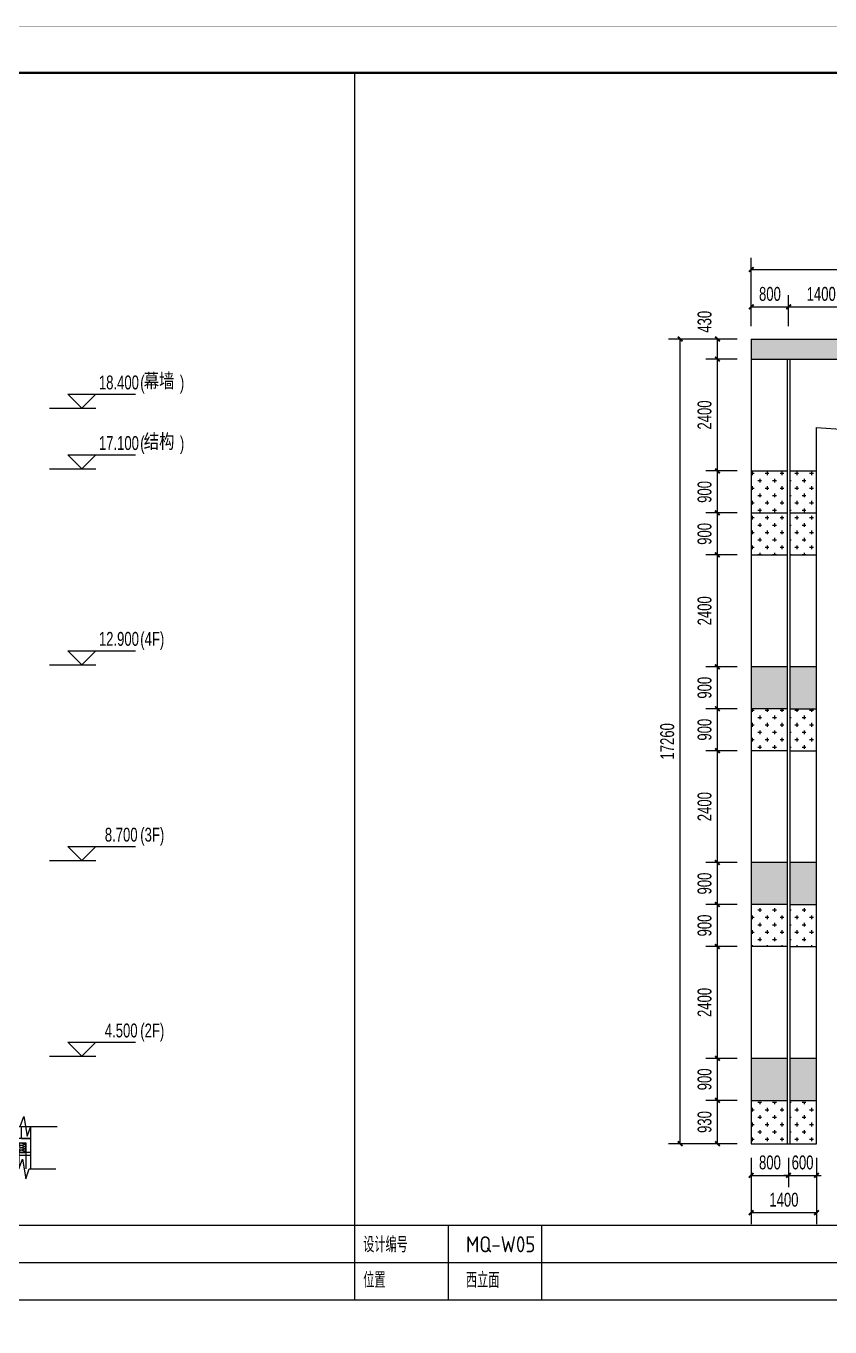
# Model space of a CAD drawing. Extents: x -3 to 440502, y -49243 to 59402.
# Drawn here: x 300664 to 317908, y 31498 to 59402 of the extents above; entities that cross this region are included whole.
import ezdxf

# ---------------------------------------------------------------- set-up
doc = ezdxf.new("R2010")
doc.units = 0
doc.header["$LTSCALE"] = 1000
doc.header["$MEASUREMENT"] = 0
for name, pattern in [('109-34 轴网$0$L1$0$$AUDIT_BAD_LTYPE1', [0]), ('ACAD_ISO05W100', [34, 24, -3, 0.5, -3, 0.5, -3]), ('DASH', [0.35, 0.25, -0.1])]:
    doc.linetypes.add(name, pattern=pattern)
for name, color, linetype in [('01-标注_尺寸', 124, 'Continuous'), ('01-标注_标高', 200, 'Continuous'), ('01-标注_符号', 200, 'Continuous'), ('02-TEXT_标注', 130, 'Continuous'), ('05-填充_156', 156, 'Continuous'), ('05-填充_18', 18, 'Continuous'), ('05-填充_天正', 26, 'Continuous'), ('A-0-图名图例', 2, 'Continuous'), ('A-C_玻璃幕墙', 140, 'Continuous'), ('A-C_窗', 140, 'Continuous'), ('A-TECH_结构', 21, 'Continuous'), ('A_STR-砌块墙', 121, 'Continuous'), ('E-立面', 255, 'Continuous')]:
    doc.layers.add(name, color=color, linetype=linetype)
doc.styles.add('_TCH_DIM', font='ros.shx', dxfattribs={"bigfont": 'jd.shx'})
doc.styles.add('_TCH_DIM_T3', font='ros.shx', dxfattribs={"width": 0.705882, "bigfont": 'jd.shx'})
doc.styles.get("Standard").update_dxf_attribs({"font": 'gbenor.shx', "bigfont": 'gbcbig.shx'})
doc.dimstyles.new('_TCH_ARCH&&100', dxfattribs={"dimtxt": 297.5, "dimasz": 100, "dimexe": 250, "dimexo": 300, "dimgap": 126.25, "dimtad": 1, "dimdec": 0, "dimzin": 0, "dimdsep": 46, "dimtxsty": '_TCH_DIM_T3', "dimblk": 'ARCHTICK', "dimcen": 0.09, "dimclrt": 7, "dimazin": 2, "dimtfac": 1, "dimtdec": 0, "dimtix": 1, "dimtmove": 2, "dimatfit": 3, "dimfxl": 0, "dimtolj": 1, "dimtzin": 0, "dimarcsym": 0})

# ---------------------------------------------------------------- blocks, each defined once
blk = doc.blocks.new('图框-A1')
for points, const_width in [([(0, 0), (841, 0), (841, 594), (0, 594)], 0.05), ([(766, 584), (25, 584), (25, 10), (766, 10)], 0.5)]:
    blk.add_lwpolyline(points, close=True, dxfattribs=dict(const_width=const_width))
at = {"const_width": 0.05}
blk.add_lwpolyline([(420.5, 594), (420.5, 592)], dxfattribs=at)
blk = doc.blocks.new('$LinePat$岩棉板')
at = {"color": 0}
for p, q in [((0, -17), (12, -67)), ((12, -67), (24, -17))]:
    blk.add_line(p, q, dxfattribs=at)
for centre, start, end in [((12, -17), 0, 180), ((0, -67), 270, 0), ((24, -67), 180, 270)]:
    blk.add_arc(centre, 12, start, end, dxfattribs=at)
at = {"layer": 'Defpoints'}
blk.add_point((0, 0), dxfattribs=at)
at = {"layer": 'Defpoints', "color": 0}
blk.add_point((24, -84), dxfattribs=at)
blk = doc.blocks.new('ii')
blk.add_lwpolyline([(-1340, 0), (0, 0), (0, -150), (-1340, -150)], close=True)
at = {"color": 8, "xscale": -1.801075267316308, "yscale": 1.782568518697715, "zscale": 1.782568518697715}
for p in [(-1297, 0), (-1254, 0), (-1210, 0), (-1167, 0), (-1124, 0), (-1081, 0), (-1037, 0), (-994, 0), (-951, 0), (-908, 0), (-865, 0), (-821, 0), (-778, 0), (-735, 0), (-692, 0), (-648, 0), (-605, 0), (-562, 0), (-519, 0), (-475, 0), (-432, 0), (-389, 0), (-346, 0), (-303, 0), (-259, 0), (-216, 0), (-173, 0), (-130, 0), (-86, 0), (-43, 0), (0, 0)]:
    blk.add_blockref('$LinePat$岩棉板', p, dxfattribs=at)
blk = doc.blocks.new('$TCHSYS$WIN2D')
for p, q in [((-0.5, 0.5), (0.5, 0.5)), ((-0.5, 0.5), (-0.5, -0.5)), ((0.5, 0.5), (0.5, -0.5)), ((0.5, 0.167), (-0.5, 0.167)), ((0.5, -0.167), (-0.5, -0.167)), ((-0.5, -0.5), (0.5, -0.5))]:
    blk.add_line(p, q)
blk = doc.blocks.new('开启扇')
at = {"layer": 'A-C_窗', "linetype": 'DASH'}
blk.add_lwpolyline([(0, 50), (670, 350), (1340, 50)], dxfattribs=at)
at = {"layer": 'A-C_窗', "xscale": -1340, "yscale": 300, "zscale": 1340, "rotation": 180}
blk.add_blockref('$TCHSYS$WIN2D', (670, -100), dxfattribs=at)
blk = doc.blocks.new('A$C13E80662')
for points in [[(150, 150), (150, 200), (0, 200), (0, 0), (150, 0)], [(150, 0), (200, 0), (200, 150), (150, 150)]]:
    blk.add_lwpolyline(points)
at = {"color": 8, "yscale": 1.782568518697715, "zscale": 1.782568518697715}
for p, xscale, rotation in [((150, 200), 2.083333331597222, 270), ((150, 150), 2.083333331597222, 270), ((150, 100), 2.083333331597222, 270), ((150, 50), 2.083333331597222, 270), ((200, 0), 2.083333331597828, 180)]:
    blk.add_blockref('$LinePat$岩棉板', p, dxfattribs=dict(at, xscale=xscale, rotation=rotation))
blk = doc.blocks.new('A$C2CC5175A')
at = {"layer": '01-标注_符号', "linetype": '109-34 轴网$0$L1$0$$AUDIT_BAD_LTYPE1'}
for points in [[(210, 7029), (210, 7597), (0, 7673), (420, 7747), (210, 7822), (210, 8389)], [(1124, 7000), (1124, 7568), (914, 7645), (1334, 7719), (1124, 7793), (1124, 8361)], [(210, 0), (210, 568), (0, 644), (420, 718), (210, 793), (210, 1361)]]:
    blk.add_lwpolyline(points, dxfattribs=at)
at = {"layer": 'A-C_玻璃幕墙'}
for points in [[(770, 7526), (830, 7526), (830, 7826), (770, 7826)], [(770, 7466), (770, 7526), (470, 7526), (470, 7466)], [(970, 6956), (970, 6896), (470, 6896), (470, 6956)], [(1070, 5556), (1070, 5496), (470, 5496), (470, 5556)], [(1170, 4156), (1170, 4096), (470, 4096), (470, 4156)], [(1270, 2756), (1270, 2696), (470, 2696), (470, 2756)], [(1370, 1356), (1370, 1296), (470, 1296), (470, 1356)], [(449, 805), (491, 847), (720, 618), (678, 576)]]:
    blk.add_lwpolyline(points, close=True, dxfattribs=at)
for points in [[(1124, 7726), (570, 7726), (570, 726), (210, 726)], [(1124, 7576), (720, 7576), (720, 576), (210, 576)], [(1124, 7526), (770, 7526), (770, 526), (210, 526)]]:
    blk.add_lwpolyline(points, dxfattribs=at)
at = {"layer": 'A-TECH_结构'}
blk.add_lwpolyline([(1124, 7826), (470, 7826), (470, 826), (210, 826)], dxfattribs=at)
at = {"layer": 'A_STR-砌块墙'}
for p, q in [((470, 7826), (210, 7826)), ((210, 7626), (210, 7826)), ((470, 7626), (470, 7826)), ((470, 7626), (210, 7626))]:
    blk.add_line(p, q, dxfattribs=at)
at = {"xscale": -1, "rotation": 270}
blk.add_blockref('开启扇', (720, 1356), dxfattribs=at)
at = {"layer": 'A-C_玻璃幕墙', "rotation": 270}
for name, p in [('A$C13E80662', (570, 7726)), ('ii', (720, 4156)), ('ii', (720, 2756))]:
    blk.add_blockref(name, p, dxfattribs=at)
blk = doc.blocks.new('*U83')
for p, q in [((0, 1600), (18539, 1600)), ((0, 800), (18539, 800)), ((0, 0), (18539, 0))]:
    blk.add_line(p, q)
for points in [[(2000, 1600), (2000, 0)], [(4000, 1600), (4000, 0)]]:
    blk.add_lwpolyline(points)
for s, p in [('设计编号', (176, 1020)), ('位置', (176, 258))]:
    blk.add_text(s, height=332.8).set_placement(p)
blk = doc.blocks.new('*U85')
for p, q in [((0, 1600), (36180, 1600)), ((0, 800), (36180, 800)), ((0, 0), (36180, 0))]:
    blk.add_line(p, q)
for points in [[(2000, 1600), (2000, 0)], [(4000, 1600), (4000, 0)]]:
    blk.add_lwpolyline(points)
for s, p in [('设计编号', (176, 1020)), ('位置', (176, 258))]:
    blk.add_text(s, height=332.8).set_placement(p)
blk = doc.blocks.new('_ArchTick')
at = {"color": 0, "linetype": 'ByBlock', "const_width": 0.4}
blk.add_lwpolyline([(-0.5, -0.5), (0.5, 0.5)], dxfattribs=at)
blk = doc.blocks.new('*D690')
at = {"layer": '01-标注_尺寸', "color": 0, "lineweight": -2, "transparency": 16777216}
for p, q in [((315920, 36359), (315243, 36359)), ((315493, 35429), (315493, 36359)), ((315920, 35429), (315243, 35429))]:
    blk.add_line(p, q, dxfattribs=at)
at = {"layer": 'Defpoints', "color": 0, "transparency": 16777216}
for p in [(315493, 36359), (316220, 36359), (316220, 35429)]:
    blk.add_point(p, dxfattribs=at)
at = {"layer": '01-标注_尺寸', "color": 0, "lineweight": -2, "transparency": 16777216, "xscale": 100, "yscale": 100, "zscale": 100}
for p, rotation in [((315493, 36359), 90), ((315493, 35429), 270)]:
    blk.add_blockref('_ArchTick', p, dxfattribs=dict(at, rotation=rotation))
at = {"layer": '01-标注_尺寸', "color": 7, "transparency": 16777216, "insert": (315218, 35894), "char_height": 297.5, "attachment_point": 5, "rotation": 90, "style": '_TCH_DIM_T3'}
blk.add_mtext('\\A1;930', dxfattribs=at)
blk = doc.blocks.new('*D691')
at = {"layer": '01-标注_尺寸', "color": 0, "lineweight": -2, "transparency": 16777216}
for p, q in [((315920, 37259), (315243, 37259)), ((315493, 36359), (315493, 37259)), ((315920, 36359), (315243, 36359))]:
    blk.add_line(p, q, dxfattribs=at)
at = {"layer": 'Defpoints', "color": 0, "transparency": 16777216}
for p in [(315493, 37259), (316220, 37259), (316220, 36359)]:
    blk.add_point(p, dxfattribs=at)
at = {"layer": '01-标注_尺寸', "color": 0, "lineweight": -2, "transparency": 16777216, "xscale": 100, "yscale": 100, "zscale": 100}
for p, rotation in [((315493, 37259), 90), ((315493, 36359), 270)]:
    blk.add_blockref('_ArchTick', p, dxfattribs=dict(at, rotation=rotation))
at = {"layer": '01-标注_尺寸', "color": 7, "transparency": 16777216, "insert": (315218, 36809), "char_height": 297.5, "attachment_point": 5, "rotation": 90, "style": '_TCH_DIM_T3'}
blk.add_mtext('\\A1;900', dxfattribs=at)
blk = doc.blocks.new('*D692')
at = {"layer": '01-标注_尺寸', "color": 0, "lineweight": -2, "transparency": 16777216}
for p, q in [((315920, 39659), (315243, 39659)), ((315493, 37259), (315493, 39659)), ((315920, 37259), (315243, 37259))]:
    blk.add_line(p, q, dxfattribs=at)
at = {"layer": 'Defpoints', "color": 0, "transparency": 16777216}
for p in [(315493, 39659), (316220, 39659), (316220, 37259)]:
    blk.add_point(p, dxfattribs=at)
at = {"layer": '01-标注_尺寸', "color": 0, "lineweight": -2, "transparency": 16777216, "xscale": 100, "yscale": 100, "zscale": 100}
for p, rotation in [((315493, 39659), 90), ((315493, 37259), 270)]:
    blk.add_blockref('_ArchTick', p, dxfattribs=dict(at, rotation=rotation))
at = {"layer": '01-标注_尺寸', "color": 7, "transparency": 16777216, "insert": (315218, 38459), "char_height": 297.5, "attachment_point": 5, "rotation": 90, "style": '_TCH_DIM_T3'}
blk.add_mtext('\\A1;2400', dxfattribs=at)
blk = doc.blocks.new('*D693')
at = {"layer": '01-标注_尺寸', "color": 0, "lineweight": -2, "transparency": 16777216}
for p, q in [((315920, 40559), (315243, 40559)), ((315493, 39659), (315493, 40559)), ((315920, 39659), (315243, 39659))]:
    blk.add_line(p, q, dxfattribs=at)
at = {"layer": 'Defpoints', "color": 0, "transparency": 16777216}
for p in [(315493, 40559), (316220, 40559), (316220, 39659)]:
    blk.add_point(p, dxfattribs=at)
at = {"layer": '01-标注_尺寸', "color": 0, "lineweight": -2, "transparency": 16777216, "xscale": 100, "yscale": 100, "zscale": 100}
for p, rotation in [((315493, 40559), 90), ((315493, 39659), 270)]:
    blk.add_blockref('_ArchTick', p, dxfattribs=dict(at, rotation=rotation))
at = {"layer": '01-标注_尺寸', "color": 7, "transparency": 16777216, "insert": (315218, 40109), "char_height": 297.5, "attachment_point": 5, "rotation": 90, "style": '_TCH_DIM_T3'}
blk.add_mtext('\\A1;900', dxfattribs=at)
blk = doc.blocks.new('*D694')
at = {"layer": '01-标注_尺寸', "color": 0, "lineweight": -2, "transparency": 16777216}
for p, q in [((315920, 41459), (315243, 41459)), ((315493, 40559), (315493, 41459)), ((315920, 40559), (315243, 40559))]:
    blk.add_line(p, q, dxfattribs=at)
at = {"layer": 'Defpoints', "color": 0, "transparency": 16777216}
for p in [(315493, 41459), (316220, 41459), (316220, 40559)]:
    blk.add_point(p, dxfattribs=at)
at = {"layer": '01-标注_尺寸', "color": 0, "lineweight": -2, "transparency": 16777216, "xscale": 100, "yscale": 100, "zscale": 100}
for p, rotation in [((315493, 41459), 90), ((315493, 40559), 270)]:
    blk.add_blockref('_ArchTick', p, dxfattribs=dict(at, rotation=rotation))
at = {"layer": '01-标注_尺寸', "color": 7, "transparency": 16777216, "insert": (315218, 41009), "char_height": 297.5, "attachment_point": 5, "rotation": 90, "style": '_TCH_DIM_T3'}
blk.add_mtext('\\A1;900', dxfattribs=at)
blk = doc.blocks.new('*D695')
at = {"layer": '01-标注_尺寸', "color": 0, "lineweight": -2, "transparency": 16777216}
for p, q in [((315920, 43859), (315243, 43859)), ((315493, 41459), (315493, 43859)), ((315920, 41459), (315243, 41459))]:
    blk.add_line(p, q, dxfattribs=at)
at = {"layer": 'Defpoints', "color": 0, "transparency": 16777216}
for p in [(315493, 43859), (316220, 43859), (316220, 41459)]:
    blk.add_point(p, dxfattribs=at)
at = {"layer": '01-标注_尺寸', "color": 0, "lineweight": -2, "transparency": 16777216, "xscale": 100, "yscale": 100, "zscale": 100}
for p, rotation in [((315493, 43859), 90), ((315493, 41459), 270)]:
    blk.add_blockref('_ArchTick', p, dxfattribs=dict(at, rotation=rotation))
at = {"layer": '01-标注_尺寸', "color": 7, "transparency": 16777216, "insert": (315218, 42659), "char_height": 297.5, "attachment_point": 5, "rotation": 90, "style": '_TCH_DIM_T3'}
blk.add_mtext('\\A1;2400', dxfattribs=at)
blk = doc.blocks.new('*D696')
at = {"layer": '01-标注_尺寸', "color": 0, "lineweight": -2, "transparency": 16777216}
for p, q in [((315920, 44759), (315243, 44759)), ((315493, 43859), (315493, 44759)), ((315920, 43859), (315243, 43859))]:
    blk.add_line(p, q, dxfattribs=at)
at = {"layer": 'Defpoints', "color": 0, "transparency": 16777216}
for p in [(315493, 44759), (316220, 44759), (316220, 43859)]:
    blk.add_point(p, dxfattribs=at)
at = {"layer": '01-标注_尺寸', "color": 0, "lineweight": -2, "transparency": 16777216, "xscale": 100, "yscale": 100, "zscale": 100}
for p, rotation in [((315493, 44759), 90), ((315493, 43859), 270)]:
    blk.add_blockref('_ArchTick', p, dxfattribs=dict(at, rotation=rotation))
at = {"layer": '01-标注_尺寸', "color": 7, "transparency": 16777216, "insert": (315218, 44309), "char_height": 297.5, "attachment_point": 5, "rotation": 90, "style": '_TCH_DIM_T3'}
blk.add_mtext('\\A1;900', dxfattribs=at)
blk = doc.blocks.new('*D697')
at = {"layer": '01-标注_尺寸', "color": 0, "lineweight": -2, "transparency": 16777216}
for p, q in [((315920, 45659), (315243, 45659)), ((315493, 44759), (315493, 45659)), ((315920, 44759), (315243, 44759))]:
    blk.add_line(p, q, dxfattribs=at)
at = {"layer": 'Defpoints', "color": 0, "transparency": 16777216}
for p in [(315493, 45659), (316220, 45659), (316220, 44759)]:
    blk.add_point(p, dxfattribs=at)
at = {"layer": '01-标注_尺寸', "color": 0, "lineweight": -2, "transparency": 16777216, "xscale": 100, "yscale": 100, "zscale": 100}
for p, rotation in [((315493, 45659), 90), ((315493, 44759), 270)]:
    blk.add_blockref('_ArchTick', p, dxfattribs=dict(at, rotation=rotation))
at = {"layer": '01-标注_尺寸', "color": 7, "transparency": 16777216, "insert": (315218, 45209), "char_height": 297.5, "attachment_point": 5, "rotation": 90, "style": '_TCH_DIM_T3'}
blk.add_mtext('\\A1;900', dxfattribs=at)
blk = doc.blocks.new('*D698')
at = {"layer": '01-标注_尺寸', "color": 0, "lineweight": -2, "transparency": 16777216}
for p, q in [((315920, 48059), (315243, 48059)), ((315493, 45659), (315493, 48059)), ((315920, 45659), (315243, 45659))]:
    blk.add_line(p, q, dxfattribs=at)
at = {"layer": 'Defpoints', "color": 0, "transparency": 16777216}
for p in [(315493, 48059), (316220, 48059), (316220, 45659)]:
    blk.add_point(p, dxfattribs=at)
at = {"layer": '01-标注_尺寸', "color": 0, "lineweight": -2, "transparency": 16777216, "xscale": 100, "yscale": 100, "zscale": 100}
for p, rotation in [((315493, 48059), 90), ((315493, 45659), 270)]:
    blk.add_blockref('_ArchTick', p, dxfattribs=dict(at, rotation=rotation))
at = {"layer": '01-标注_尺寸', "color": 7, "transparency": 16777216, "insert": (315218, 46859), "char_height": 297.5, "attachment_point": 5, "rotation": 90, "style": '_TCH_DIM_T3'}
blk.add_mtext('\\A1;2400', dxfattribs=at)
blk = doc.blocks.new('*D699')
at = {"layer": '01-标注_尺寸', "color": 0, "lineweight": -2, "transparency": 16777216}
for p, q in [((315920, 48959), (315243, 48959)), ((315493, 48059), (315493, 48959)), ((315920, 48059), (315243, 48059))]:
    blk.add_line(p, q, dxfattribs=at)
at = {"layer": 'Defpoints', "color": 0, "transparency": 16777216}
for p in [(315493, 48959), (316220, 48959), (316220, 48059)]:
    blk.add_point(p, dxfattribs=at)
at = {"layer": '01-标注_尺寸', "color": 0, "lineweight": -2, "transparency": 16777216, "xscale": 100, "yscale": 100, "zscale": 100}
for p, rotation in [((315493, 48959), 90), ((315493, 48059), 270)]:
    blk.add_blockref('_ArchTick', p, dxfattribs=dict(at, rotation=rotation))
at = {"layer": '01-标注_尺寸', "color": 7, "transparency": 16777216, "insert": (315218, 48509), "char_height": 297.5, "attachment_point": 5, "rotation": 90, "style": '_TCH_DIM_T3'}
blk.add_mtext('\\A1;900', dxfattribs=at)
blk = doc.blocks.new('*D700')
at = {"layer": '01-标注_尺寸', "color": 0, "lineweight": -2, "transparency": 16777216}
for p, q in [((315920, 49859), (315243, 49859)), ((315493, 48959), (315493, 49859)), ((315920, 48959), (315243, 48959))]:
    blk.add_line(p, q, dxfattribs=at)
at = {"layer": 'Defpoints', "color": 0, "transparency": 16777216}
for p in [(315493, 49859), (316220, 49859), (316220, 48959)]:
    blk.add_point(p, dxfattribs=at)
at = {"layer": '01-标注_尺寸', "color": 0, "lineweight": -2, "transparency": 16777216, "xscale": 100, "yscale": 100, "zscale": 100}
for p, rotation in [((315493, 49859), 90), ((315493, 48959), 270)]:
    blk.add_blockref('_ArchTick', p, dxfattribs=dict(at, rotation=rotation))
at = {"layer": '01-标注_尺寸', "color": 7, "transparency": 16777216, "insert": (315218, 49409), "char_height": 297.5, "attachment_point": 5, "rotation": 90, "style": '_TCH_DIM_T3'}
blk.add_mtext('\\A1;900', dxfattribs=at)
blk = doc.blocks.new('*D701')
at = {"layer": '01-标注_尺寸', "color": 0, "lineweight": -2, "transparency": 16777216}
for p, q in [((315920, 52259), (315243, 52259)), ((315493, 49859), (315493, 52259)), ((315920, 49859), (315243, 49859))]:
    blk.add_line(p, q, dxfattribs=at)
at = {"layer": 'Defpoints', "color": 0, "transparency": 16777216}
for p in [(315493, 52259), (316220, 52259), (316220, 49859)]:
    blk.add_point(p, dxfattribs=at)
at = {"layer": '01-标注_尺寸', "color": 0, "lineweight": -2, "transparency": 16777216, "xscale": 100, "yscale": 100, "zscale": 100}
for p, rotation in [((315493, 52259), 90), ((315493, 49859), 270)]:
    blk.add_blockref('_ArchTick', p, dxfattribs=dict(at, rotation=rotation))
at = {"layer": '01-标注_尺寸', "color": 7, "transparency": 16777216, "insert": (315218, 51059), "char_height": 297.5, "attachment_point": 5, "rotation": 90, "style": '_TCH_DIM_T3'}
blk.add_mtext('\\A1;2400', dxfattribs=at)
blk = doc.blocks.new('*D702')
at = {"layer": '01-标注_尺寸', "color": 0, "lineweight": -2, "transparency": 16777216}
for p, q in [((315920, 52689), (315243, 52689)), ((315493, 52259), (315493, 52689)), ((315920, 52259), (315243, 52259))]:
    blk.add_line(p, q, dxfattribs=at)
at = {"layer": 'Defpoints', "color": 0, "transparency": 16777216}
for p in [(315493, 52689), (316220, 52689), (316220, 52259)]:
    blk.add_point(p, dxfattribs=at)
at = {"layer": '01-标注_尺寸', "color": 0, "lineweight": -2, "transparency": 16777216, "xscale": 100, "yscale": 100, "zscale": 100}
for p, rotation in [((315493, 52689), 90), ((315493, 52259), 270)]:
    blk.add_blockref('_ArchTick', p, dxfattribs=dict(at, rotation=rotation))
at = {"layer": '01-标注_尺寸', "color": 7, "transparency": 16777216, "insert": (315218, 53059), "char_height": 297.5, "attachment_point": 5, "rotation": 90, "style": '_TCH_DIM_T3'}
blk.add_mtext('\\A1;430', dxfattribs=at)
blk = doc.blocks.new('*D703')
at = {"layer": '01-标注_尺寸', "color": 0, "lineweight": -2, "transparency": 16777216}
for p, q in [((315884, 52689), (314443, 52689)), ((314693, 35429), (314693, 52689)), ((315884, 35429), (314443, 35429))]:
    blk.add_line(p, q, dxfattribs=at)
at = {"layer": 'Defpoints', "color": 0, "transparency": 16777216}
for p in [(314693, 52689), (316184, 52689), (316184, 35429)]:
    blk.add_point(p, dxfattribs=at)
at = {"layer": '01-标注_尺寸', "color": 0, "lineweight": -2, "transparency": 16777216, "xscale": 100, "yscale": 100, "zscale": 100}
for p, rotation in [((314693, 52689), 90), ((314693, 35429), 270)]:
    blk.add_blockref('_ArchTick', p, dxfattribs=dict(at, rotation=rotation))
at = {"layer": '01-标注_尺寸', "color": 7, "transparency": 16777216, "insert": (314418, 44059), "char_height": 297.5, "attachment_point": 5, "rotation": 90, "style": '_TCH_DIM_T3'}
blk.add_mtext('\\A1;17260', dxfattribs=at)
blk = doc.blocks.new('*D704')
at = {"layer": '01-标注_尺寸', "color": 0, "lineweight": -2, "transparency": 16777216}
for p, q in [((316220, 52965), (316220, 53630)), ((317020, 52965), (317020, 53630)), ((316220, 53380), (317020, 53380))]:
    blk.add_line(p, q, dxfattribs=at)
at = {"layer": 'Defpoints', "color": 0, "transparency": 16777216}
for p in [(317020, 53380), (316220, 52665), (317020, 52665)]:
    blk.add_point(p, dxfattribs=at)
at = {"layer": '01-标注_尺寸', "color": 0, "lineweight": -2, "transparency": 16777216, "xscale": 100, "yscale": 100, "zscale": 100, "rotation": 180}
blk.add_blockref('_ArchTick', (316220, 53380), dxfattribs=at)
at = {"layer": '01-标注_尺寸', "color": 0, "lineweight": -2, "transparency": 16777216, "xscale": 100, "yscale": 100, "zscale": 100}
blk.add_blockref('_ArchTick', (317020, 53380), dxfattribs=at)
at = {"layer": '01-标注_尺寸', "color": 7, "transparency": 16777216, "insert": (316620, 53655), "char_height": 297.5, "attachment_point": 5, "style": '_TCH_DIM_T3'}
blk.add_mtext('\\A1;800', dxfattribs=at)
blk = doc.blocks.new('*D705')
at = {"layer": '01-标注_尺寸', "color": 0, "lineweight": -2, "transparency": 16777216}
for p, q in [((317020, 52965), (317020, 53630)), ((318420, 52965), (318420, 53630)), ((317020, 53380), (318420, 53380))]:
    blk.add_line(p, q, dxfattribs=at)
at = {"layer": 'Defpoints', "color": 0, "transparency": 16777216}
for p in [(318420, 53380), (317020, 52665), (318420, 52665)]:
    blk.add_point(p, dxfattribs=at)
at = {"layer": '01-标注_尺寸', "color": 0, "lineweight": -2, "transparency": 16777216, "xscale": 100, "yscale": 100, "zscale": 100, "rotation": 180}
blk.add_blockref('_ArchTick', (317020, 53380), dxfattribs=at)
at = {"layer": '01-标注_尺寸', "color": 0, "lineweight": -2, "transparency": 16777216, "xscale": 100, "yscale": 100, "zscale": 100}
blk.add_blockref('_ArchTick', (318420, 53380), dxfattribs=at)
at = {"layer": '01-标注_尺寸', "color": 7, "transparency": 16777216, "insert": (317720, 53655), "char_height": 297.5, "attachment_point": 5, "style": '_TCH_DIM_T3'}
blk.add_mtext('\\A1;1400', dxfattribs=at)
blk = doc.blocks.new('*D718')
at = {"layer": '01-标注_尺寸', "color": 0, "lineweight": -2, "transparency": 16777216}
for p, q in [((316220, 53072), (316220, 54430)), ((334620, 53072), (334620, 54430)), ((316220, 54180), (334620, 54180))]:
    blk.add_line(p, q, dxfattribs=at)
at = {"layer": 'Defpoints', "color": 0, "transparency": 16777216}
for p in [(334620, 54180), (316220, 52772), (334620, 52772)]:
    blk.add_point(p, dxfattribs=at)
at = {"layer": '01-标注_尺寸', "color": 0, "lineweight": -2, "transparency": 16777216, "xscale": 100, "yscale": 100, "zscale": 100, "rotation": 180}
blk.add_blockref('_ArchTick', (316220, 54180), dxfattribs=at)
at = {"layer": '01-标注_尺寸', "color": 0, "lineweight": -2, "transparency": 16777216, "xscale": 100, "yscale": 100, "zscale": 100}
blk.add_blockref('_ArchTick', (334620, 54180), dxfattribs=at)
at = {"layer": '01-标注_尺寸', "color": 7, "transparency": 16777216, "insert": (325420, 54455), "char_height": 297.5, "attachment_point": 5, "style": '_TCH_DIM_T3'}
blk.add_mtext('\\A1;18400', dxfattribs=at)
blk = doc.blocks.new('*D1076')
at = {"layer": '01-标注_尺寸', "color": 0, "lineweight": -2, "transparency": 16777216}
for p, q in [((316220, 35129), (316220, 34500)), ((317020, 35129), (317020, 34500)), ((316220, 34750), (317020, 34750))]:
    blk.add_line(p, q, dxfattribs=at)
at = {"layer": 'Defpoints', "color": 0, "transparency": 16777216}
for p in [(316220, 35429), (317020, 35429), (317020, 34750)]:
    blk.add_point(p, dxfattribs=at)
at = {"layer": '01-标注_尺寸', "color": 0, "lineweight": -2, "transparency": 16777216, "xscale": 100, "yscale": 100, "zscale": 100, "rotation": 180}
blk.add_blockref('_ArchTick', (316220, 34750), dxfattribs=at)
at = {"layer": '01-标注_尺寸', "color": 0, "lineweight": -2, "transparency": 16777216, "xscale": 100, "yscale": 100, "zscale": 100}
blk.add_blockref('_ArchTick', (317020, 34750), dxfattribs=at)
at = {"layer": '01-标注_尺寸', "color": 7, "transparency": 16777216, "insert": (316620, 35025), "char_height": 297.5, "attachment_point": 5, "style": '_TCH_DIM_T3'}
blk.add_mtext('\\A1;800', dxfattribs=at)
blk = doc.blocks.new('*D1077')
at = {"layer": '01-标注_尺寸', "color": 0, "lineweight": -2, "transparency": 16777216}
for p, q in [((317020, 35129), (317020, 34500)), ((317620, 35129), (317620, 34500)), ((317020, 34750), (316920, 34750)), ((317020, 34750), (317620, 34750)), ((317620, 34750), (317720, 34750))]:
    blk.add_line(p, q, dxfattribs=at)
at = {"layer": 'Defpoints', "color": 0, "transparency": 16777216}
for p in [(317020, 35429), (317620, 35429), (317620, 34750)]:
    blk.add_point(p, dxfattribs=at)
at = {"layer": '01-标注_尺寸', "color": 0, "lineweight": -2, "transparency": 16777216, "xscale": 100, "yscale": 100, "zscale": 100}
blk.add_blockref('_ArchTick', (317020, 34750), dxfattribs=at)
at = {"layer": '01-标注_尺寸', "color": 0, "lineweight": -2, "transparency": 16777216, "xscale": 100, "yscale": 100, "zscale": 100, "rotation": 180}
blk.add_blockref('_ArchTick', (317620, 34750), dxfattribs=at)
at = {"layer": '01-标注_尺寸', "color": 7, "transparency": 16777216, "insert": (317320, 35025), "char_height": 297.5, "attachment_point": 5, "style": '_TCH_DIM_T3'}
blk.add_mtext('\\A1;600', dxfattribs=at)
blk = doc.blocks.new('*D1107')
at = {"layer": '01-标注_尺寸', "color": 0, "lineweight": -2, "transparency": 16777216}
for p, q in [((316220, 34562), (316220, 33700)), ((317620, 34562), (317620, 33700)), ((316220, 33950), (317620, 33950))]:
    blk.add_line(p, q, dxfattribs=at)
at = {"layer": 'Defpoints', "color": 0, "transparency": 16777216}
for p in [(316220, 34862), (317620, 34862), (317620, 33950)]:
    blk.add_point(p, dxfattribs=at)
at = {"layer": '01-标注_尺寸', "color": 0, "lineweight": -2, "transparency": 16777216, "xscale": 100, "yscale": 100, "zscale": 100, "rotation": 180}
blk.add_blockref('_ArchTick', (316220, 33950), dxfattribs=at)
at = {"layer": '01-标注_尺寸', "color": 0, "lineweight": -2, "transparency": 16777216, "xscale": 100, "yscale": 100, "zscale": 100}
blk.add_blockref('_ArchTick', (317620, 33950), dxfattribs=at)
at = {"layer": '01-标注_尺寸', "color": 7, "transparency": 16777216, "insert": (316920, 34225), "char_height": 297.5, "attachment_point": 5, "style": '_TCH_DIM_T3'}
blk.add_mtext('\\A1;1400', dxfattribs=at)

msp = doc.modelspace()

# ---------------------------------------------------------------- hatches: boundary and pattern name
at = {"layer": '05-填充_156'}
h = msp.add_hatch(dxfattribs=at)
h.set_pattern_fill('CROSS', color=136, scale=100, angle=-90)
h.set_pattern_definition([(270, (441018.96, -115567.35), (158.75, -158.75), [79.375, -238.125]), (0, (440979.27, -115607.04), (158.75, 158.75), [79.375, -238.125])])
h.paths.add_polyline_path([(317049.7, 35428.9), (317619.7, 35428.9), (317619.7, 36328.9), (317049.7, 36328.9)])
h.paths.add_polyline_path([(316219.7, 35428.9), (316989.7, 35428.9), (316989.7, 36328.9), (316219.7, 36328.9)])
h.paths.add_polyline_path([(317049.7, 39658.9), (317619.7, 39658.9), (317619.7, 40558.9), (317049.7, 40558.9)])
h.paths.add_polyline_path([(316219.7, 39658.9), (316989.7, 39658.9), (316989.7, 40558.9), (316219.7, 40558.9)])
h.paths.add_polyline_path([(317049.7, 43858.9), (317619.7, 43858.9), (317619.7, 44758.9), (317049.7, 44758.9)])
h.paths.add_polyline_path([(316219.7, 43858.9), (316989.7, 43858.9), (316989.7, 44758.9), (316219.7, 44758.9)])
h.paths.add_polyline_path([(317049.7, 48058.9), (317619.7, 48058.9), (317619.7, 48958.9), (317049.7, 48958.9)])
h.paths.add_polyline_path([(316219.7, 48058.9), (316989.7, 48058.9), (316989.7, 48958.9), (316219.7, 48958.9)])
h.paths.add_polyline_path([(317049.7, 48958.9), (317619.7, 48958.9), (317619.7, 49858.9), (317049.7, 49858.9)])
h.paths.add_polyline_path([(316219.7, 48958.9), (316989.7, 48958.9), (316989.7, 49858.9), (316219.7, 49858.9)])
at = {"layer": '05-填充_18'}
h = msp.add_hatch(color=256, dxfattribs=at)
h.dxf.hatch_style = 1
h.paths.add_polyline_path([(316219.7, 52688.9), (316219.7, 52258.9), (334619.7, 52258.9), (334619.7, 52688.9)])
at = {"layer": '05-填充_天正'}
h = msp.add_hatch(dxfattribs=at)
h.set_pattern_fill('AR-CONC', color=256, scale=200)
h.set_pattern_definition([(50, (0, 0), (364.36934, -31.87817), [38.1, -419.1]), (355, (0, 0), (-70.48565, 382.1133), [30.48, -335.28]), (100.451, (30.36, -2.66), (293.885, 350.23338), [32.38, -356.18]), (46.1842, (0, 101.6), (542.1581, -84.08466), [57.15, -628.65]), (96.6356, (45.2, 94.6), (474.8085, 494.8511), [48.57, -534.27]), (351.184, (0, 101.6), (474.8092, 494.8502), [45.72, -502.92]), (21, (50.8, 76.2), (303.22976, -204.53104), [38.1, -419.1]), (326, (50.8, 76.2), (123.60406, 368.37593), [30.48, -335.28]), (71.4514, (76.07, 59.16), (426.833, 163.8457), [32.38, -356.18]), (37.5, (0, 0), (6.177207, 169.11008), [0, -331.216, 0, -340.36, 0, -336.55]), (7.5, (0, 0), (133.63933, 200.36115), [0, -194.056, 0, -323.596, 0, -128.27]), (327.5, (-113.28, 0), (271.18119, -11.45749), [0, -127, 0, -396.24, 0, -525.78]), (317.5, (-164.08, 0), (296.25836, 50.85298), [0, -165.1, 0, -263.144, 0, -373.38])])
h.paths.add_polyline_path([(317049.7, 36358.9), (317619.7, 36358.9), (317619.7, 37258.9), (317049.7, 37258.9)])
h.paths.add_polyline_path([(316219.7, 36358.9), (316989.7, 36358.9), (316989.7, 37258.9), (316219.7, 37258.9)])
h.paths.add_polyline_path([(317049.7, 40558.9), (317619.7, 40558.9), (317619.7, 41458.9), (317049.7, 41458.9)])
h.paths.add_polyline_path([(316219.7, 40558.9), (316989.7, 40558.9), (316989.7, 41458.9), (316219.7, 41458.9)])
h.paths.add_polyline_path([(317049.7, 44758.9), (317619.7, 44758.9), (317619.7, 45658.9), (317049.7, 45658.9)])
h.paths.add_polyline_path([(316219.7, 44758.9), (316989.7, 44758.9), (316989.7, 45658.9), (316219.7, 45658.9)])

# ---------------------------------------------------------------- linework, layer by layer
at = {"layer": '01-标注_标高'}
for p, q in [((301864.4, 51203.6), (301564.4, 51503.6)), ((301564.4, 51503.6), (303014.4, 51503.6)), ((301864.4, 51203.6), (302164.4, 51503.6)), ((301164.4, 51203.6), (302164.4, 51203.6)), ((301864.4, 49903.6), (301564.4, 50203.6)), ((301564.4, 50203.6), (303014.4, 50203.6)), ((301864.4, 49903.6), (302164.4, 50203.6)), ((301164.4, 49903.6), (302164.4, 49903.6)), ((301864.4, 45703.6), (301564.4, 46003.6)), ((301564.4, 46003.6), (303014.4, 46003.6)), ((301864.4, 45703.6), (302164.4, 46003.6)), ((301164.4, 45703.6), (302164.4, 45703.6)), ((301864.4, 41503.6), (301564.4, 41803.6)), ((301564.4, 41803.6), (303014.4, 41803.6)), ((301864.4, 41503.6), (302164.4, 41803.6)), ((301164.4, 41503.6), (302164.4, 41503.6)), ((301864.4, 37303.6), (301564.4, 37603.6)), ((301564.4, 37603.6), (303014.4, 37603.6)), ((301864.4, 37303.6), (302164.4, 37603.6)), ((301164.4, 37303.6), (302164.4, 37303.6))]:
    msp.add_line(p, q, dxfattribs=at)
at = {"layer": 'A-0-图名图例'}
msp.add_lwpolyline([(307719.7, 32078.8), (307719.7, 58400)], dxfattribs=at)
at = {"layer": 'A-C_窗'}
for points in [[(316989.7, 52258.9), (316989.7, 35428.9)], [(317049.7, 52258.9), (317049.7, 35428.9)], [(316219.7, 49858.9), (316989.7, 49858.9)], [(317049.7, 49858.9), (317619.7, 49858.9)], [(316219.7, 48958.9), (316989.7, 48958.9)], [(317049.7, 48958.9), (317619.7, 48958.9)], [(316219.7, 48058.9), (316989.7, 48058.9)], [(317049.7, 48058.9), (317619.7, 48058.9)], [(316989.7, 45658.9), (316219.7, 45658.9)], [(317619.7, 45658.9), (317049.7, 45658.9)], [(316989.7, 44758.9), (316219.7, 44758.9)], [(317049.7, 44758.9), (317619.7, 44758.9)], [(316989.7, 43858.9), (316219.7, 43858.9)], [(317049.7, 43858.9), (317619.7, 43858.9)], [(316989.7, 41458.9), (316219.7, 41458.9)], [(317619.7, 41458.9), (317049.7, 41458.9)], [(316989.7, 40558.9), (316219.7, 40558.9)], [(317049.7, 40558.9), (317619.7, 40558.9)], [(316989.7, 39658.9), (316219.7, 39658.9)], [(317049.7, 39658.9), (317619.7, 39658.9)], [(316989.7, 37258.9), (316219.7, 37258.9)], [(317619.7, 37258.9), (317049.7, 37258.9)], [(316219.7, 36358.9), (316989.7, 36358.9)], [(317049.7, 36358.9), (317619.7, 36358.9)]]:
    msp.add_lwpolyline(points, dxfattribs=at)
at = {"layer": 'E-立面'}
for points in [[(316219.7, 52688.9), (316219.7, 35428.9)], [(316219.7, 52688.9), (334619.7, 52688.9)], [(316219.7, 35428.9), (317619.7, 35428.9), (317619.7, 50788.9), (318239.7, 50748.9), (318239.7, 50578.9), (318159.7, 50578.9), (318159.7, 49488.9), (334619.7, 49488.9), (334619.7, 52688.9)], [(316219.7, 52258.9), (334619.7, 52258.9)]]:
    msp.add_lwpolyline(points, dxfattribs=at)

# ---------------------------------------------------------------- block references
at = {"xscale": 100, "yscale": 100, "zscale": 100}
msp.add_blockref('图框-A1', (267300, 0), dxfattribs=at)
at = {"rotation": 270}
msp.add_blockref('A$C2CC5175A', (292942.1, 36010.8), dxfattribs=at)
at = {"layer": 'A-0-图名图例'}
for name, p in [('*U83', (289180.3, 32078.8)), ('*U85', (307719.7, 32078.8))]:
    msp.add_blockref(name, p, dxfattribs=at)

# ---------------------------------------------------------------- texts
at = {"layer": '02-TEXT_标注', "style": '_TCH_DIM', "width": 0.705882}
for s, p in [('18.400', (302226.9, 51608.6)), ('(', (303114.4, 51608.6)), (')', (303963.9, 51608.6)), ('17.100', (302226.9, 50308.6)), ('(', (303114.4, 50308.6)), (')', (303963.9, 50308.6)), ('12.900', (302226.9, 46108.6)), ('(4F)', (303114.4, 46108.6)), ('8.700', (302354.4, 41908.6)), ('(3F)', (303114.4, 41908.6)), ('4.500', (302354.4, 37708.6)), ('(2F)', (303114.4, 37708.6))]:
    msp.add_text(s, height=297.5, dxfattribs=at).set_placement(p)
at = {"layer": '02-TEXT_标注', "style": '_TCH_DIM'}
for s, p in [('幕墙', (303187.9, 51608.6)), ('结构', (303187.9, 50308.6))]:
    msp.add_text(s, height=347.29, dxfattribs=at).set_placement(p)
at = {"layer": '02-TEXT_标注', "linetype": 'ACAD_ISO05W100'}
for s, height, p in [('MQ-W05', 345, (310100.7, 33098.8)), ('西立面', 332.77, (310100.7, 32336.9))]:
    msp.add_text(s, height=height, dxfattribs=at).set_placement(p)

# ---------------------------------------------------------------- dimensions: what is measured, and where the dimension line sits
at = {"layer": '01-标注_尺寸'}
for p1, p2, distance, picture, middle in [((316219.7, 52772.2), (334619.7, 52772.2), 1407.7, '*D718', (325419.7, 54454.9)), ((316219.7, 52664.9), (317019.7, 52664.9), 715, '*D704', (316619.7, 53654.9)), ((317019.7, 52664.9), (318419.7, 52664.9), 715, '*D705', (317719.7, 53654.9)), ((316184.2, 35428.9), (316184.2, 52688.9), 1491.1, '*D703', (314418.1, 44058.9)), ((316219.7, 49858.9), (316219.7, 52258.9), 726.7, '*D701', (315218.1, 51058.9)), ((316219.7, 48958.9), (316219.7, 49858.9), 726.7, '*D700', (315218.1, 49408.9)), ((316219.7, 48058.9), (316219.7, 48958.9), 726.7, '*D699', (315218.1, 48508.9)), ((316219.7, 45658.9), (316219.7, 48058.9), 726.7, '*D698', (315218.1, 46858.9)), ((316219.7, 44758.9), (316219.7, 45658.9), 726.7, '*D697', (315218.1, 45208.9)), ((316219.7, 43858.9), (316219.7, 44758.9), 726.7, '*D696', (315218.1, 44308.9)), ((316219.7, 41458.9), (316219.7, 43858.9), 726.7, '*D695', (315218.1, 42658.9)), ((316219.7, 40558.9), (316219.7, 41458.9), 726.7, '*D694', (315218.1, 41008.9)), ((316219.7, 39658.9), (316219.7, 40558.9), 726.7, '*D693', (315218.1, 40108.9)), ((316219.7, 37258.9), (316219.7, 39658.9), 726.7, '*D692', (315218.1, 38458.9)), ((316219.7, 36358.9), (316219.7, 37258.9), 726.7, '*D691', (315218.1, 36808.9)), ((316219.7, 35428.9), (316219.7, 36358.9), 726.7, '*D690', (315218.1, 35893.9)), ((316219.7, 35428.9), (317019.7, 35428.9), -679.4, '*D1076', (316619.7, 35024.5)), ((317019.7, 35428.9), (317619.7, 35428.9), -679.4, '*D1077', (317319.7, 35024.5)), ((316219.7, 34862.1), (317619.7, 34862.1), -912.5, '*D1107', (316919.7, 34224.5))]:
    dim = msp.add_aligned_dim(p1=p1, p2=p2, distance=distance, dimstyle='_TCH_ARCH&&100', dxfattribs=at)
    dim.commit()
    dim.dimension.update_dxf_attribs({"geometry": picture, "text_midpoint": middle})
dim = msp.add_linear_dim(base=(315493.1, 52688.9), p1=(316219.7, 52258.9), p2=(316219.7, 52688.9), angle=90, dimstyle='_TCH_ARCH&&100', dxfattribs=at)
dim.commit()
dim.dimension.update_dxf_attribs({"geometry": '*D702', "text_midpoint": (315218.1, 53058.9), "dimtype": 161})

doc.saveas('drawing.dxf')
